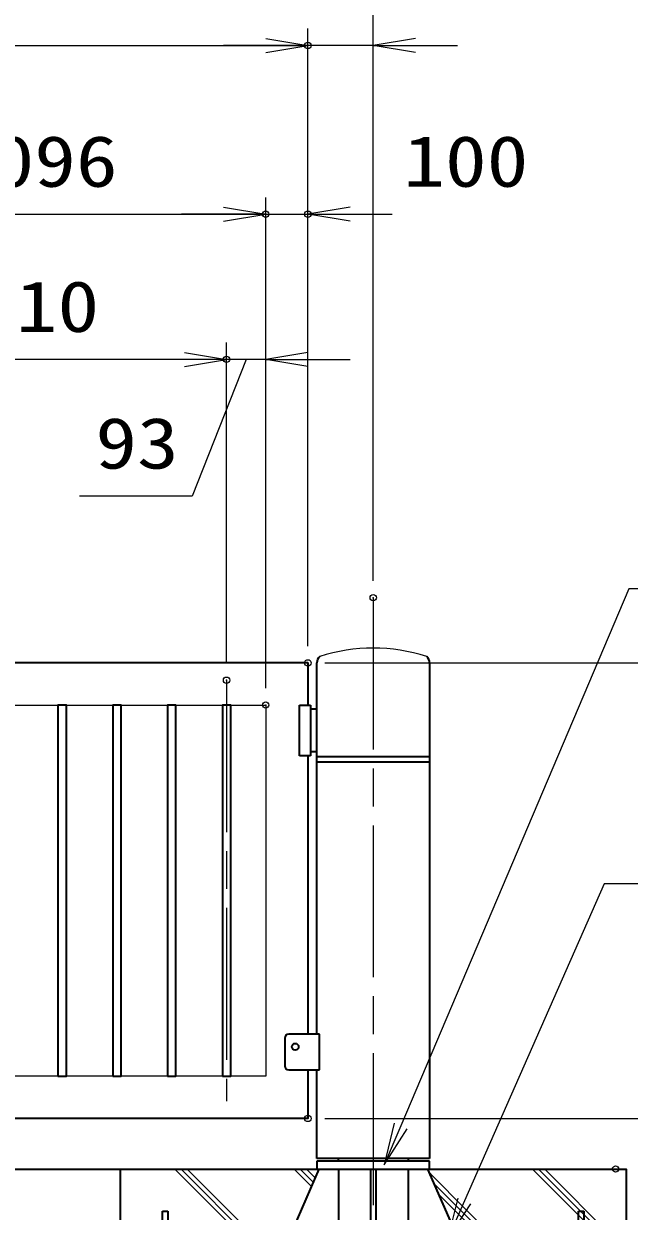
# Model space of a CAD drawing. Units: millimetres at full size. Extents: x -11880 to 11880, y -8400 to 8400.
# Drawn here: x 5174 to 6611, y -546 to 2269 of the extents above; entities that cross this region are included whole.
import ezdxf
from ezdxf.enums import TextEntityAlignment as Align

# ---------------------------------------------------------------- set-up
doc = ezdxf.new("R2010")
doc.units = ezdxf.units.MM
doc.header["$LTSCALE"] = 30
doc.header["$PDMODE"] = 32
doc.header["$PDSIZE"] = 15
doc.linetypes.add('USER1', pattern=[18, 12, -1.5, 3, -1.5])
for name, color, linetype, lineweight in [('0-1_外形線', 7, 'Continuous', 35), ('0-2_軸線', 200, 'USER1', 15), ('0-3_細線', 2, 'Continuous', 35), ('0-4_寸法線', 4, 'Continuous', 18), ('0-5_0', 7, 'Continuous', 18), ('0-F_ハッチング', 253, 'Continuous', 13)]:
    doc.layers.add(name, color=color, linetype=linetype, lineweight=lineweight)
doc.layers.add('0-6_Defpoints', color=7, linetype='Continuous')
doc.styles.add('ＭＳ ゴシック', font='')
doc.styles.get('ＭＳ ゴシック').set_extended_font_data('MS Gothic')

# ---------------------------------------------------------------- blocks, each defined once
blk = doc.blocks.new('_Open')
at = {"layer": '0-5_0', "color": 4}
blk.add_line((-30, 5), (0, 0), dxfattribs=at)
blk.add_lwpolyline([(-30, -5), (0, 0), (-30, 0)], dxfattribs=at)
blk = doc.blocks.new('S257')
at = {"layer": '0-4_寸法線'}
for points in [[(-393589, 87823589.5), (-423104.2, 87823589.5), (-433058.2, 87801048.3), (-434270, 87798303.9)], [(-433515.5, 87801250.3), (-434270, 87798303.9), (-432600.8, 87800846.3)]]:
    blk.add_lwpolyline(points, dxfattribs=at)
at = {"layer": '0-4_寸法線', "color": 254, "style": 'ＭＳ ゴシック'}
for s, width, p in [('4-M20ナット', 0.95, (-419336.2, 87831290.1)), ('ユニクロ', 0.75, (-419000.6, 87824990.1))]:
    blk.add_text(s, height=3637, dxfattribs=dict(at, width=width)).set_placement(p, align=Align.BOTTOM_LEFT)
blk = doc.blocks.new('S258')
at = {"layer": '0-4_寸法線'}
for points in [[(-394594.6, 87844567.4), (-421345, 87844567.4), (-437586.6, 87806375.8), (-438760.6, 87803615)], [(-438046.7, 87806571.5), (-438760.6, 87803615), (-437126.4, 87806180.1)]]:
    blk.add_lwpolyline(points, dxfattribs=at)
blk = doc.blocks.new('fgdffhfhhg')
at = {"layer": '0-1_外形線'}
for p, q in [((-3861, 0), (-6237, -5430)), ((-4011, 0), (4011, 0)), ((-2478, 0), (-2478, -5430)), ((-180, -5430), (-180, 0)), ((180, 0), (180, -5430)), ((2478, 0), (2478, -5430)), ((3861, 0), (6237, -5430))]:
    blk.add_line(p, q, dxfattribs=at)
blk.add_lwpolyline([(-18000, 0), (18000, 0), (18000, -6000), (-18000, -6000)], close=True, dxfattribs=at)
at = {"layer": '0-3_細線'}
for p, q in [((-15000, -29610), (-15000, -3000)), ((-15000, -3000), (-14610, -3000)), ((-14610, -3000), (-14610, -29610)), ((14610, -29610), (14610, -3000)), ((14610, -3000), (15000, -3000)), ((15000, -3000), (15000, -29610))]:
    blk.add_line(p, q, dxfattribs=at)
at = {"layer": '0-F_ハッチング'}
for p, q in [((-8115.7, -6000), (-14115.7, 0)), ((-7680.7, -6000), (-13680.7, 0)), ((-7500, -5745.7), (-13245.7, 0)), ((-4399.6, -1230.8), (-5630.4, 0)), ((-4267.2, -928.2), (-5195.4, 0)), ((-4134.8, -625.6), (-4760.4, 0)), ((17340.2, -6000), (11340.2, 0)), ((17775.2, -6000), (11775.2, 0)), ((18000, -5789.8), (12210.2, 0))]:
    blk.add_line(p, q, dxfattribs=at)
for points in [[(9724.9, -6000), (6621.8, -2896.9), (4098.9, -374), (3966.9, -242)], [(9289.9, -6000), (6462.6, -3172.7), (4305.3, -1015.4)], [(8854.9, -6000), (6303.3, -3448.5), (4643.8, -1788.9)]]:
    blk.add_lwpolyline(points, dxfattribs=at)

msp = doc.modelspace()

# ---------------------------------------------------------------- linework, layer by layer
at = {"layer": '0-1_外形線'}
for p, q in [((5848.17, 753.97), (5848.17, 653.97)), ((5869.47, -126.03), (5869.47, 753.97)), ((6136.87, 753.97), (6136.87, -421.03)), ((5828.17, 653.97), (5854.17, 653.97)), ((5828.17, 533.97), (5828.17, 653.97)), ((5854.17, 653.97), (5854.17, 533.97)), ((5869.47, 643.97), (5854.17, 643.97)), ((5854.17, 543.97), (5869.47, 543.97)), ((5854.17, 533.97), (5828.17, 533.97)), ((5848.17, 533.97), (5848.17, -126.03)), ((5793.17, -136.03), (5793.17, -201.03)), ((5875.67, -126.03), (5803.17, -126.03)), ((5875.67, -211.03), (5875.67, -126.03)), ((5803.17, -211.03), (5875.67, -211.03)), ((5848.17, -211.03), (5848.17, -326.03)), ((5869.47, -421.03), (5869.47, -211.03)), ((6136.87, -421.03), (5869.47, -421.03)), ((5920.57, -427.03), (5920.57, -421.03)), ((6085.77, -421.03), (6085.77, -427.03)), ((-6921.83, -446.03), (6603.17, -446.03)), ((6136.87, -427.03), (5869.47, -427.03)), ((5869.47, -427.03), (5869.47, -446.03)), ((6136.87, -446.03), (6136.87, -427.03))]:
    msp.add_line(p, q, dxfattribs=at)
for points in [[(5848.17, 753.97), (-151.83, 753.97), (-151.83, 186.47)], [(5848.17, -326.03), (-151.83, -326.03), (-151.83, 121.47)]]:
    msp.add_lwpolyline(points, dxfattribs=at)
for points in [[(5255.17, -226.03), (5275.17, -226.03), (5275.17, 653.97), (5255.17, 653.97)], [(5385.17, -226.03), (5405.17, -226.03), (5405.17, 653.97), (5385.17, 653.97)], [(5515.17, -226.03), (5535.17, -226.03), (5535.17, 653.97), (5515.17, 653.97)], [(5645.17, -226.03), (5665.17, -226.03), (5665.17, 653.97), (5645.17, 653.97)]]:
    msp.add_lwpolyline(points, close=True, dxfattribs=at)
for centre, radius, start, end in [((5889.47, 753.97), 20, 131.40962, 180), ((6116.87, 753.97), 20, 0, 48.59038), ((5803.17, -136.03), 10, 90, 180), ((5803.17, -201.03), 10, 180, 270)]:
    msp.add_arc(centre, radius, start, end, dxfattribs=at)
at = {"layer": '0-2_軸線'}
for p, q in [((6003.17, 908.54), (6003.17, -1325.5)), ((5655.17, 712.97), (5655.17, -285.03))]:
    msp.add_line(p, q, dxfattribs=at)
at = {"layer": '0-3_細線'}
for p, q in [((6136.87, 530.97), (5869.47, 530.97)), ((6136.87, 518.97), (5869.47, 518.97))]:
    msp.add_line(p, q, dxfattribs=at)
msp.add_circle((5818.17, -156.03), 8, dxfattribs=at)
at = {"layer": '0-4_寸法線'}
for p, q in [((6003.17, 948.54), (6003.17, 2601.11)), ((5848.17, 793.97), (5848.17, 2257.7)), ((5848.17, 793.97), (5848.17, 2257.7)), ((6003.17, 948.54), (6003.17, 2257.7)), ((-151.83, 2217.7), (5848.17, 2217.7)), ((5748.17, 2217.7), (5648.17, 2217.7)), ((6003.17, 2217.7), (5848.17, 2217.7)), ((6103.17, 2217.7), (6203.17, 2217.7)), ((5748.17, 693.97), (5748.17, 1857.7)), ((5748.17, 693.97), (5748.17, 1857.7)), ((5848.17, 793.97), (5848.17, 1857.7)), ((4652.17, 1817.7), (5748.17, 1817.7)), ((5648.17, 1817.7), (5548.17, 1817.7)), ((5748.17, 1817.7), (5848.17, 1817.7)), ((5948.17, 1817.7), (6048.17, 1817.7)), ((5655.17, 752.97), (5655.17, 1513.46)), ((5655.17, 752.97), (5655.17, 1513.46)), ((5748.17, 693.97), (5748.17, 1513.46)), ((5655.17, 1473.46), (4745.17, 1473.46)), ((5555.17, 1473.46), (5455.17, 1473.46)), ((5748.17, 1473.46), (5655.17, 1473.46)), ((5848.17, 1473.46), (5948.17, 1473.46)), ((5888.17, 753.97), (7840.4, 753.97)), ((5888.17, 753.97), (8240.4, 753.97)), ((5888.17, 753.97), (8640.4, 753.97)), ((5888.17, -326.03), (7840.4, -326.03)), ((5888.17, -326.03), (7840.4, -326.03))]:
    msp.add_line(p, q, dxfattribs=at)
msp.add_lwpolyline([(5701.67, 1473.46), (5573.49, 1149.47), (5306.29, 1149.47)], dxfattribs=at)
at = {"layer": '0-5_0'}
msp.add_line((-51.83, 653.97), (5748.17, 653.97), dxfattribs=at)
msp.add_lwpolyline([(5748.17, 653.97), (5748.17, -226.03), (-51.83, -226.03), (-51.83, -5.53)], dxfattribs=at)
msp.add_arc((6003.17, 376.2), 412.77, 72.0912, 107.9088, dxfattribs=at)
at = {"layer": '0-6_Defpoints'}
for p in [(5848.17, 2217.7), (5748.17, 1817.7), (5848.17, 1817.7), (5655.17, 1473.46), (6003.17, 908.54), (5848.17, 753.97), (5848.17, 753.97), (5655.17, 712.97), (5748.17, 653.97), (5848.17, -326.03), (6578.17, -446.03)]:
    msp.add_point(p, dxfattribs=at)

# ---------------------------------------------------------------- block references
at = {"layer": '0-1_外形線', "xscale": 0.03333333, "yscale": 0.03333333}
msp.add_blockref('fgdffhfhhg', (6003.17, -446.03), dxfattribs=at)
at = {"layer": '0-4_寸法線'}
for name, p, xscale, yscale in [('_Open', (5848.17, 2217.7), 3.333333, 3.333333), ('_Open', (5848.17, 2217.7), 3.333333, 3.333333), ('_Open', (5748.17, 1817.7), 3.333333, 3.333333), ('_Open', (5748.17, 1817.7), 3.333333, 3.333333), ('_Open', (5655.17, 1473.46), 3.333333, 3.333333), ('_Open', (5655.17, 1473.46), 3.333333, 3.333333), ('S258', (20654.75, -2927222.78), 0.03333333, 0.03333333), ('S257', (20654.75, -2927222.78), 0.03333333, 0.03333333)]:
    msp.add_blockref(name, p, dxfattribs=dict(at, xscale=xscale, yscale=yscale))
at = {"layer": '0-4_寸法線', "xscale": 3.333333, "yscale": 3.333333, "rotation": 180}
for p in [(6003.17, 2217.7), (5848.17, 1817.7), (5748.17, 1473.46)]:
    msp.add_blockref('_Open', p, dxfattribs=at)

# ---------------------------------------------------------------- texts
at = {"layer": '0-4_寸法線', "color": 254, "style": 'ＭＳ ゴシック', "width": 1.2}
for s, p in [('1096', (5000.97, 1846.38)), ('100', (6074.52, 1846.38)), ('910', (5056.17, 1502.14)), ('93', (5343.89, 1178.15))]:
    msp.add_text(s, height=121.2, dxfattribs=at).set_placement(p, align=Align.BOTTOM_LEFT)

doc.saveas('drawing.dxf')
